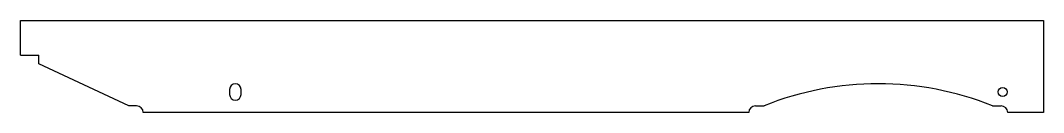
# Model space of a CAD drawing. Extents: x -8 to 11.6, y 21.7 to 23.4.
import ezdxf

# ---------------------------------------------------------------- set-up
doc = ezdxf.new("R2010")
doc.units = 0
doc.header["$LTSCALE"] = 1.21
doc.layers.get('0').update_dxf_attribs({"linetype": 'CONTINUOUS'})

msp = doc.modelspace()

# ---------------------------------------------------------------- linework, layer by layer
at = {"color": 3}
for p, q in [((-8.046, 22.776), (-8.046, 23.442)), ((-8.046, 23.442), (11.639, 23.442)), ((11.639, 23.442), (11.639, 21.673)), ((-8.046, 22.776), (-7.692, 22.776)), ((-7.692, 22.61), (-7.692, 22.776)), ((-5.958, 21.801), (-7.692, 22.61)), ((-4.022, 22.114), (-4.022, 22.02)), ((-3.802, 22.02), (-3.802, 22.114)), ((-5.812, 21.801), (-5.958, 21.801)), ((5.968, 21.673), (-5.684, 21.673)), ((6.096, 21.801), (6.264, 21.801)), ((10.654, 21.801), (10.822, 21.801)), ((11.639, 21.673), (10.95, 21.673))]:
    msp.add_line(p, q, dxfattribs=at)
msp.add_circle((10.852, 22.067), 0.0886, dxfattribs=at)
for centre, radius, start, end in [((-3.912, 22.114), 0.11, 360, 540), ((8.459, 16.319), 5.906, 68.1765, 111.8235), ((-3.912, 22.02), 0.11, 180, 360), ((-5.812, 21.673), 0.128, 0, 90), ((6.096, 21.673), 0.128, 90, 180), ((10.822, 21.673), 0.128, 0, 90)]:
    msp.add_arc(centre, radius, start, end, dxfattribs=at)

doc.saveas('drawing.dxf')
